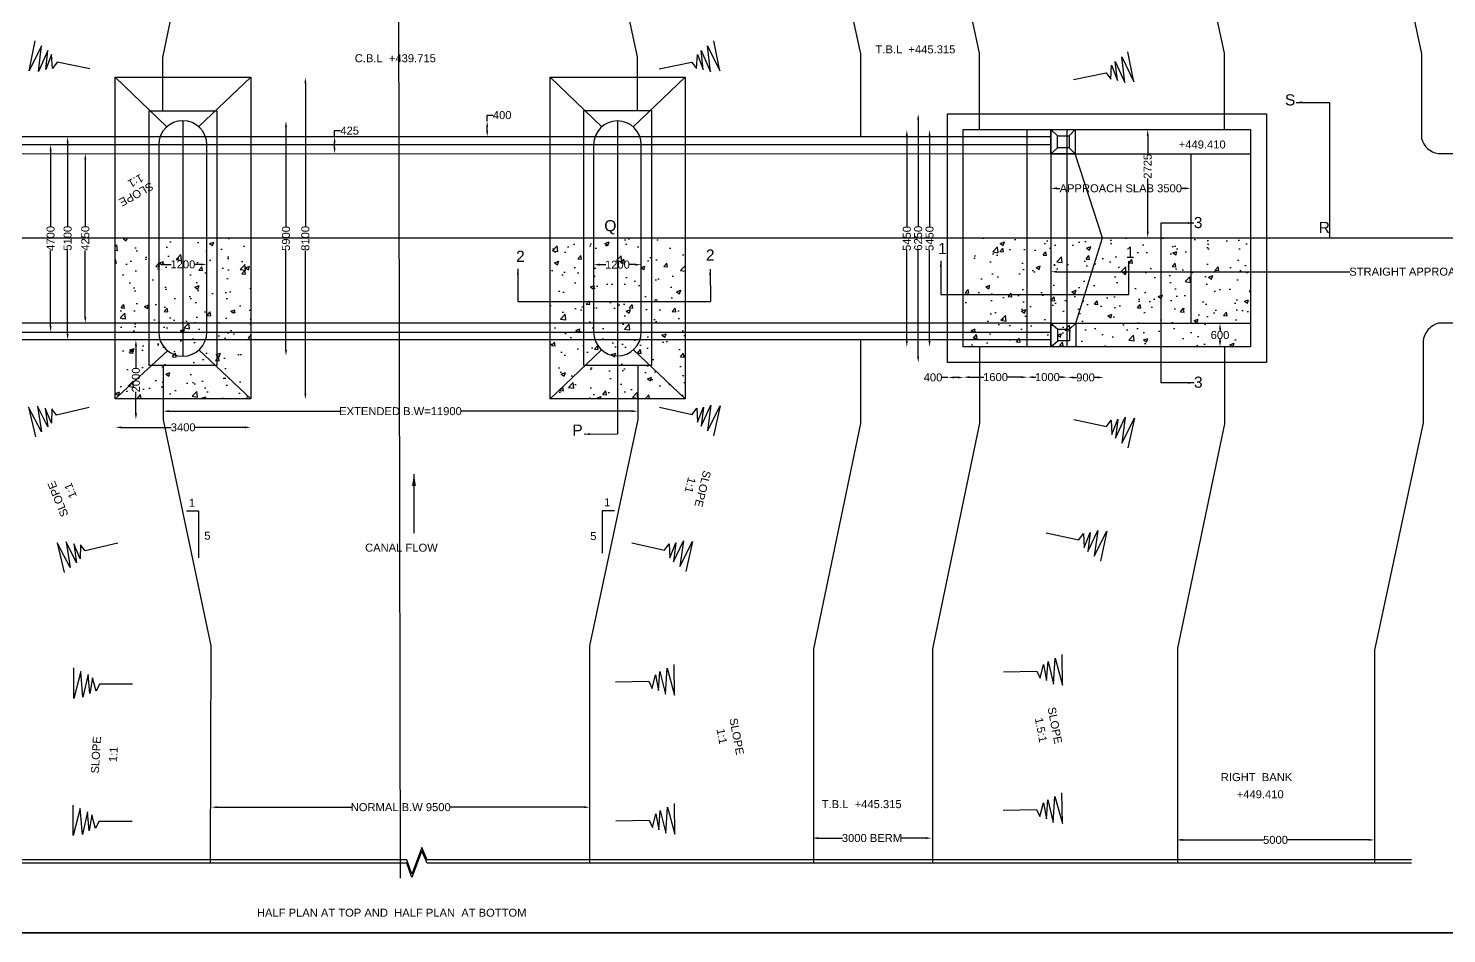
# Model space of a CAD drawing. Header units: inches. Extents: x 282006 to 329319, y -216205 to -186386.
# Drawn here: x 299795 to 317521, y -216205 to -204889 of the extents above; entities that cross this region are included whole.
import ezdxf

# ---------------------------------------------------------------- set-up
doc = ezdxf.new("R2010")
doc.units = ezdxf.units.IN
doc.header["$MEASUREMENT"] = 0
doc.styles.get("Standard").update_dxf_attribs({"font": 'arial.ttf'})
doc.dimstyles.new('ST100', dxfattribs={"dimtxt": 100, "dimasz": 75, "dimexe": 0, "dimexo": 300, "dimgap": 0.09, "dimtad": 0, "dimtih": 1, "dimtoh": 1, "dimdec": 0, "dimzin": 0, "dimdsep": 46, "dimtxsty": 'Standard', "dimcen": 0, "dimse1": 1, "dimse2": 1, "dimadec": 0, "dimazin": 0, "dimtfac": 1, "dimtdec": 0, "dimtofl": 0, "dimtmove": 0, "dimatfit": 3, "dimfxl": 2000, "dimtolj": 1, "dimtzin": 0, "dimarcsym": 0})
pattern_1 = [(50, (0, 0), (537.94514, -47.0641), [56.25, -618.75]), (355, (0, 0), (-104.0635, 564.1441), [45, -495]), (100.4514, (44.83, -3.9), (433.88204, 517.07966), [47.80514, -525.8566]), (46.1842, (0, 150), (800.4308, -124.1393), [84.375, -928.125]), (96.6356, (66.7, 139.66), (700.997, 730.5884), [71.7077, -788.7848]), (351.1842, (0, 150), (700.9965, 730.589), [67.5, -742.5]), (21, (75, 112.5), (447.6803, -301.96417), [56.25, -618.75]), (326, (75, 112.5), (182.4865, 543.8625), [45, -495]), (71.4514, (112.3, 87.34), (630.167, 241.8979), [47.80514, -525.8566]), (37.5, (0, 0), (9.11989, 249.67039), [0, -489, 0, -502.5, 0, -496.875]), (7.5, (0, 0), (197.30215, 295.80878), [0, -286.5, 0, -477.75, 0, -189.375]), (327.5, (-167.25, 0), (400.36683, -16.91615), [0, -187.5, 0, -585, 0, -776.25]), (317.5, (-242.25, 0), (437.38963, 75.07874), [0, -243.75, 0, -388.5, 0, -551.25])]

# ---------------------------------------------------------------- blocks, each defined once
blk = doc.blocks.new('*D86')
at = {"color": 0, "lineweight": -2, "transparency": 16777216}
for p, q in [((300073, -206419), (300073, -207364)), ((300073, -208612), (300073, -207666))]:
    blk.add_line(p, q, dxfattribs=at)
at = {"color": 0, "transparency": 16777216}
for points in [[(300061, -206419), (300086, -206419), (300073, -206344)], [(300061, -208612), (300086, -208612), (300073, -208687)]]:
    blk.add_solid(points, dxfattribs=at)
at = {"layer": 'Defpoints', "color": 0, "transparency": 16777216}
for p in [(300069, -206344), (300069, -208687), (300073, -208687)]:
    blk.add_point(p, dxfattribs=at)
at = {"color": 0, "transparency": 16777216, "insert": (300073, -207515), "char_height": 100, "attachment_point": 5, "rotation": 90}
blk.add_mtext('\\A1;4700', dxfattribs=at)
blk = doc.blocks.new('*D87')
at = {"color": 0, "lineweight": -2, "transparency": 16777216}
for p, q in [((300286, -206318), (300286, -207364)), ((300286, -208709), (300286, -207662))]:
    blk.add_line(p, q, dxfattribs=at)
at = {"color": 0, "transparency": 16777216}
for points in [[(300273, -206318), (300298, -206318), (300286, -206243)], [(300273, -208709), (300298, -208709), (300286, -208784)]]:
    blk.add_solid(points, dxfattribs=at)
at = {"layer": 'Defpoints', "color": 0, "transparency": 16777216}
for p in [(300286, -206243), (300286, -208784), (300286, -208784)]:
    blk.add_point(p, dxfattribs=at)
at = {"color": 0, "transparency": 16777216, "insert": (300286, -207513), "char_height": 100, "attachment_point": 5, "rotation": 90}
blk.add_mtext('\\A1;5100', dxfattribs=at)
blk = doc.blocks.new('*D88')
at = {"color": 0, "lineweight": -2, "transparency": 16777216}
for p, q in [((300507, -206528), (300507, -207362)), ((300507, -208498), (300507, -207664))]:
    blk.add_line(p, q, dxfattribs=at)
at = {"color": 0, "transparency": 16777216}
for points in [[(300494, -206528), (300519, -206528), (300507, -206453)], [(300494, -208498), (300519, -208498), (300507, -208573)]]:
    blk.add_solid(points, dxfattribs=at)
at = {"layer": 'Defpoints', "color": 0, "transparency": 16777216}
for p in [(300502, -206453), (300502, -208573), (300507, -208573)]:
    blk.add_point(p, dxfattribs=at)
at = {"color": 0, "transparency": 16777216, "insert": (300507, -207513), "char_height": 100, "attachment_point": 5, "rotation": 90}
blk.add_mtext('\\A1;4250', dxfattribs=at)
blk = doc.blocks.new('*D89')
at = {"color": 0, "lineweight": -2, "transparency": 16777216}
for p, q in [((303015, -206122), (303015, -207366)), ((303015, -208909), (303015, -207665))]:
    blk.add_line(p, q, dxfattribs=at)
at = {"color": 0, "transparency": 16777216}
for points in [[(303002, -206122), (303027, -206122), (303015, -206047)], [(303002, -208909), (303027, -208909), (303015, -208984)]]:
    blk.add_solid(points, dxfattribs=at)
at = {"layer": 'Defpoints', "color": 0, "transparency": 16777216}
for p in [(303015, -206047), (303015, -208984), (303015, -208984)]:
    blk.add_point(p, dxfattribs=at)
at = {"color": 0, "transparency": 16777216, "insert": (303015, -207516), "char_height": 100, "attachment_point": 5, "rotation": 90}
blk.add_mtext('\\A1;5900', dxfattribs=at)
blk = doc.blocks.new('*D90')
at = {"color": 0, "lineweight": -2, "transparency": 16777216}
for p, q in [((303257, -205576), (303257, -207365)), ((303257, -209453), (303257, -207664))]:
    blk.add_line(p, q, dxfattribs=at)
at = {"color": 0, "transparency": 16777216}
for points in [[(303245, -205576), (303270, -205576), (303257, -205501)], [(303245, -209453), (303270, -209453), (303257, -209528)]]:
    blk.add_solid(points, dxfattribs=at)
at = {"layer": 'Defpoints', "color": 0, "transparency": 16777216}
for p in [(303250, -205501), (303250, -209528), (303257, -209528)]:
    blk.add_point(p, dxfattribs=at)
at = {"color": 0, "transparency": 16777216, "insert": (303257, -207515), "char_height": 100, "attachment_point": 5, "rotation": 90}
blk.add_mtext('\\A1;8100', dxfattribs=at)
blk = doc.blocks.new('*D91')
at = {"color": 0, "lineweight": -2, "transparency": 16777216}
for p, q in [((301500, -207840), (301581, -207840)), ((301951, -207840), (301870, -207840))]:
    blk.add_line(p, q, dxfattribs=at)
at = {"color": 0, "transparency": 16777216}
for points in [[(301500, -207828), (301500, -207853), (301425, -207840)], [(301951, -207828), (301951, -207853), (302026, -207840)]]:
    blk.add_solid(points, dxfattribs=at)
at = {"layer": 'Defpoints', "color": 0, "transparency": 16777216}
for p in [(301425, -207840), (302026, -207840), (302026, -207840)]:
    blk.add_point(p, dxfattribs=at)
at = {"color": 0, "transparency": 16777216, "insert": (301726, -207840), "char_height": 100, "attachment_point": 5}
blk.add_mtext('\\A1;1200', dxfattribs=at)
blk = doc.blocks.new('*D92')
at = {"color": 0, "lineweight": -2, "transparency": 16777216}
for p, q in [((301139, -208859), (301139, -209134)), ((301139, -209703), (301139, -209434))]:
    blk.add_line(p, q, dxfattribs=at)
at = {"color": 0, "transparency": 16777216}
for points in [[(301127, -208859), (301152, -208859), (301139, -208784)], [(301127, -209703), (301152, -209703), (301139, -209778)]]:
    blk.add_solid(points, dxfattribs=at)
at = {"layer": 'Defpoints', "color": 0, "transparency": 16777216}
for p in [(301128, -208784), (301139, -208784), (301128, -209778)]:
    blk.add_point(p, dxfattribs=at)
at = {"color": 0, "transparency": 16777216, "insert": (301139, -209284), "char_height": 100, "attachment_point": 5, "rotation": 90}
blk.add_mtext('\\A1;2000', dxfattribs=at)
blk = doc.blocks.new('*D93')
at = {"color": 0, "lineweight": -2, "transparency": 16777216}
for p, q in [((300959, -209877), (301581, -209877)), ((302501, -209877), (301879, -209877))]:
    blk.add_line(p, q, dxfattribs=at)
at = {"color": 0, "transparency": 16777216}
for points in [[(300959, -209864), (300959, -209889), (300884, -209877)], [(302501, -209864), (302501, -209889), (302576, -209877)]]:
    blk.add_solid(points, dxfattribs=at)
at = {"layer": 'Defpoints', "color": 0, "transparency": 16777216}
for p in [(300884, -209880), (302576, -209877), (302576, -209880)]:
    blk.add_point(p, dxfattribs=at)
at = {"color": 0, "transparency": 16777216, "insert": (301730, -209877), "char_height": 100, "attachment_point": 5}
blk.add_mtext('\\A1;3400', dxfattribs=at)
blk = doc.blocks.new('*D94')
at = {"color": 0, "lineweight": -2, "transparency": 16777216}
for p, q in [((303623, -206243), (303623, -206168)), ((303623, -206168), (303698, -206168)), ((303623, -206379), (303623, -206318))]:
    blk.add_line(p, q, dxfattribs=at)
at = {"color": 0, "transparency": 16777216}
for points in [[(303610, -206318), (303635, -206318), (303623, -206243)], [(303610, -206379), (303635, -206379), (303623, -206454)]]:
    blk.add_solid(points, dxfattribs=at)
at = {"layer": 'Defpoints', "color": 0, "transparency": 16777216}
for p in [(303623, -206243), (303623, -206243), (303623, -206454)]:
    blk.add_point(p, dxfattribs=at)
at = {"color": 0, "transparency": 16777216, "insert": (303811, -206168), "char_height": 100, "attachment_point": 5}
blk.add_mtext('\\A1;425', dxfattribs=at)
blk = doc.blocks.new('*D95')
at = {"color": 0, "lineweight": -2, "transparency": 16777216}
for p, q in [((305530, -206049), (305530, -205974)), ((305530, -205974), (305605, -205974)), ((305530, -206168), (305530, -206124))]:
    blk.add_line(p, q, dxfattribs=at)
at = {"color": 0, "transparency": 16777216}
for points in [[(305517, -206124), (305542, -206124), (305530, -206049)], [(305517, -206168), (305542, -206168), (305530, -206243)]]:
    blk.add_solid(points, dxfattribs=at)
at = {"layer": 'Defpoints', "color": 0, "transparency": 16777216}
for p in [(305524, -206049), (305530, -206049), (305524, -206243)]:
    blk.add_point(p, dxfattribs=at)
at = {"color": 0, "transparency": 16777216, "insert": (305717, -205974), "char_height": 100, "attachment_point": 5}
blk.add_mtext('\\A1;400', dxfattribs=at)
blk = doc.blocks.new('*D96')
at = {"color": 0, "lineweight": -2, "transparency": 16777216}
for p, q in [((306935, -207843), (307013, -207843)), ((307380, -207843), (307302, -207843))]:
    blk.add_line(p, q, dxfattribs=at)
at = {"color": 0, "transparency": 16777216}
for points in [[(306935, -207831), (306935, -207856), (306860, -207843)], [(307380, -207831), (307380, -207856), (307455, -207843)]]:
    blk.add_solid(points, dxfattribs=at)
at = {"layer": 'Defpoints', "color": 0, "transparency": 16777216}
for p in [(306860, -207838), (307455, -207838), (307455, -207843)]:
    blk.add_point(p, dxfattribs=at)
at = {"color": 0, "transparency": 16777216, "insert": (307158, -207843), "char_height": 100, "attachment_point": 5}
blk.add_mtext('\\A1;1200', dxfattribs=at)
blk = doc.blocks.new('*D97')
at = {"color": 0, "lineweight": -2, "transparency": 16777216}
for p, q in [((310775, -206233), (310775, -207366)), ((310775, -208798), (310775, -207665))]:
    blk.add_line(p, q, dxfattribs=at)
at = {"color": 0, "transparency": 16777216}
for points in [[(310762, -206233), (310787, -206233), (310775, -206158)], [(310762, -208798), (310787, -208798), (310775, -208873)]]:
    blk.add_solid(points, dxfattribs=at)
at = {"layer": 'Defpoints', "color": 0, "transparency": 16777216}
for p in [(310771, -206158), (310775, -206158), (310771, -208873)]:
    blk.add_point(p, dxfattribs=at)
at = {"color": 0, "transparency": 16777216, "insert": (310775, -207516), "char_height": 100, "attachment_point": 5, "rotation": 90}
blk.add_mtext('\\A1;5450', dxfattribs=at)
blk = doc.blocks.new('*D98')
at = {"color": 0, "lineweight": -2, "transparency": 16777216}
for p, q in [((310917, -206034), (310917, -207364)), ((310917, -208993), (310917, -207663))]:
    blk.add_line(p, q, dxfattribs=at)
at = {"color": 0, "transparency": 16777216}
for points in [[(310904, -206034), (310929, -206034), (310917, -205959)], [(310904, -208993), (310929, -208993), (310917, -209068)]]:
    blk.add_solid(points, dxfattribs=at)
at = {"layer": 'Defpoints', "color": 0, "transparency": 16777216}
for p in [(310917, -205959), (310917, -209068), (310917, -209068)]:
    blk.add_point(p, dxfattribs=at)
at = {"color": 0, "transparency": 16777216, "insert": (310917, -207513), "char_height": 100, "attachment_point": 5, "rotation": 90}
blk.add_mtext('\\A1;6250', dxfattribs=at)
blk = doc.blocks.new('*D99')
at = {"color": 0, "lineweight": -2, "transparency": 16777216}
for p, q in [((311059, -206233), (311059, -207366)), ((311059, -208798), (311059, -207665))]:
    blk.add_line(p, q, dxfattribs=at)
at = {"color": 0, "transparency": 16777216}
for points in [[(311046, -206233), (311071, -206233), (311059, -206158)], [(311046, -208798), (311071, -208798), (311059, -208873)]]:
    blk.add_solid(points, dxfattribs=at)
at = {"layer": 'Defpoints', "color": 0, "transparency": 16777216}
for p in [(311055, -206158), (311059, -206158), (311055, -208873)]:
    blk.add_point(p, dxfattribs=at)
at = {"color": 0, "transparency": 16777216, "insert": (311059, -207516), "char_height": 100, "attachment_point": 5, "rotation": 90}
blk.add_mtext('\\A1;5450', dxfattribs=at)
blk = doc.blocks.new('*D100')
at = {"color": 0, "lineweight": -2, "transparency": 16777216}
for p, q in [((311289, -209253), (311214, -209253)), ((311410, -209253), (311364, -209253))]:
    blk.add_line(p, q, dxfattribs=at)
at = {"color": 0, "transparency": 16777216}
for points in [[(311364, -209240), (311364, -209265), (311289, -209253)], [(311410, -209240), (311410, -209265), (311485, -209253)]]:
    blk.add_solid(points, dxfattribs=at)
at = {"layer": 'Defpoints', "color": 0, "transparency": 16777216}
for p in [(311289, -209256), (311485, -209253), (311485, -209256)]:
    blk.add_point(p, dxfattribs=at)
at = {"color": 0, "transparency": 16777216, "insert": (311102, -209253), "char_height": 100, "attachment_point": 5}
blk.add_mtext('\\A1;400', dxfattribs=at)
blk = doc.blocks.new('*D101')
at = {"color": 0, "lineweight": -2, "transparency": 16777216}
for p, q in [((311560, -209249), (311739, -209249)), ((312207, -209249), (312028, -209249))]:
    blk.add_line(p, q, dxfattribs=at)
at = {"color": 0, "transparency": 16777216}
for points in [[(311560, -209237), (311560, -209262), (311485, -209249)], [(312207, -209237), (312207, -209262), (312282, -209249)]]:
    blk.add_solid(points, dxfattribs=at)
at = {"layer": 'Defpoints', "color": 0, "transparency": 16777216}
for p in [(311485, -209253), (312282, -209249), (312282, -209253)]:
    blk.add_point(p, dxfattribs=at)
at = {"color": 0, "transparency": 16777216, "insert": (311883, -209249), "char_height": 100, "attachment_point": 5}
blk.add_mtext('\\A1;1600', dxfattribs=at)
blk = doc.blocks.new('*D102')
at = {"color": 0, "lineweight": -2, "transparency": 16777216}
for p, q in [((312357, -209249), (312387, -209249)), ((312706, -209249), (312676, -209249))]:
    blk.add_line(p, q, dxfattribs=at)
at = {"color": 0, "transparency": 16777216}
for points in [[(312357, -209237), (312357, -209262), (312282, -209249)], [(312706, -209237), (312706, -209262), (312781, -209249)]]:
    blk.add_solid(points, dxfattribs=at)
at = {"layer": 'Defpoints', "color": 0, "transparency": 16777216}
for p in [(312282, -209253), (312781, -209249), (312781, -209253)]:
    blk.add_point(p, dxfattribs=at)
at = {"color": 0, "transparency": 16777216, "insert": (312532, -209249), "char_height": 100, "attachment_point": 5}
blk.add_mtext('\\A1;1000', dxfattribs=at)
blk = doc.blocks.new('*D103')
at = {"color": 0, "lineweight": -2, "transparency": 16777216}
for p, q in [((312856, -209253), (312897, -209253)), ((313160, -209253), (313118, -209253))]:
    blk.add_line(p, q, dxfattribs=at)
at = {"color": 0, "transparency": 16777216}
for points in [[(312856, -209240), (312856, -209265), (312781, -209253)], [(313160, -209240), (313160, -209265), (313235, -209253)]]:
    blk.add_solid(points, dxfattribs=at)
at = {"layer": 'Defpoints', "color": 0, "transparency": 16777216}
for p in [(312781, -209253), (313235, -209253), (313235, -209253)]:
    blk.add_point(p, dxfattribs=at)
at = {"color": 0, "transparency": 16777216, "insert": (313008, -209253), "char_height": 100, "attachment_point": 5}
blk.add_mtext('\\A1;900', dxfattribs=at)
blk = doc.blocks.new('*D104')
at = {"color": 0, "lineweight": -2, "transparency": 16777216}
for p, q in [((314689, -208651), (314689, -208672)), ((314689, -208795), (314689, -208775))]:
    blk.add_line(p, q, dxfattribs=at)
at = {"color": 0, "transparency": 16777216}
for points in [[(314677, -208651), (314702, -208651), (314689, -208576)], [(314677, -208795), (314702, -208795), (314689, -208870)]]:
    blk.add_solid(points, dxfattribs=at)
at = {"layer": 'Defpoints', "color": 0, "transparency": 16777216}
for p in [(314692, -208576), (314689, -208870), (314692, -208870)]:
    blk.add_point(p, dxfattribs=at)
at = {"color": 0, "transparency": 16777216, "insert": (314689, -208723), "char_height": 100, "attachment_point": 5}
blk.add_mtext('\\A1;600', dxfattribs=at)
blk = doc.blocks.new('*D112')
at = {"color": 0, "lineweight": -2, "transparency": 16777216}
for p, q in [((302158, -214625), (303832, -214625)), ((306739, -214625), (305065, -214625))]:
    blk.add_line(p, q, dxfattribs=at)
at = {"color": 0, "transparency": 16777216}
for points in [[(302158, -214612), (302158, -214637), (302083, -214625)], [(306739, -214612), (306739, -214637), (306814, -214625)]]:
    blk.add_solid(points, dxfattribs=at)
at = {"layer": 'Defpoints', "color": 0, "transparency": 16777216}
for p in [(302083, -214650), (306814, -214625), (306814, -214658)]:
    blk.add_point(p, dxfattribs=at)
at = {"color": 0, "transparency": 16777216, "insert": (304449, -214625), "char_height": 100, "attachment_point": 5}
blk.add_mtext('\\A1;NORMAL B.W 9500', dxfattribs=at)
blk = doc.blocks.new('*D113')
at = {"color": 0, "lineweight": -2, "transparency": 16777216}
for p, q in [((309667, -215011), (309970, -215011)), ((311011, -215011), (310707, -215011))]:
    blk.add_line(p, q, dxfattribs=at)
at = {"color": 0, "transparency": 16777216}
for points in [[(309667, -214999), (309667, -215024), (309592, -215011)], [(311011, -214999), (311011, -215024), (311086, -215011)]]:
    blk.add_solid(points, dxfattribs=at)
at = {"layer": 'Defpoints', "color": 0, "transparency": 16777216}
for p in [(309592, -215016), (311086, -215009), (311086, -215011)]:
    blk.add_point(p, dxfattribs=at)
at = {"color": 0, "transparency": 16777216, "insert": (310339, -215011), "char_height": 100, "attachment_point": 5}
blk.add_mtext('\\A1;3000 BERM ', dxfattribs=at)
blk = doc.blocks.new('*D114')
at = {"color": 0, "lineweight": -2, "transparency": 16777216}
for p, q in [((314221, -215034), (315234, -215034)), ((316545, -215034), (315532, -215034))]:
    blk.add_line(p, q, dxfattribs=at)
at = {"color": 0, "transparency": 16777216}
for points in [[(314221, -215021), (314221, -215046), (314146, -215034)], [(316545, -215021), (316545, -215046), (316620, -215034)]]:
    blk.add_solid(points, dxfattribs=at)
at = {"layer": 'Defpoints', "color": 0, "transparency": 16777216}
for p in [(314146, -215050), (316620, -215034), (316620, -215039)]:
    blk.add_point(p, dxfattribs=at)
at = {"color": 0, "transparency": 16777216, "insert": (315383, -215034), "char_height": 100, "attachment_point": 5}
blk.add_mtext('\\A1;5000', dxfattribs=at)
blk = doc.blocks.new('*D115')
at = {"color": 0, "lineweight": -2, "transparency": 16777216}
for p, q in [((301555, -209675), (303688, -209675)), ((307337, -209675), (305204, -209675))]:
    blk.add_line(p, q, dxfattribs=at)
at = {"color": 0, "transparency": 16777216}
for points in [[(301555, -209662), (301555, -209687), (301480, -209675)], [(307337, -209662), (307337, -209687), (307412, -209675)]]:
    blk.add_solid(points, dxfattribs=at)
at = {"layer": 'Defpoints', "color": 0, "transparency": 16777216}
for p in [(301480, -209671), (307412, -209671), (307412, -209675)]:
    blk.add_point(p, dxfattribs=at)
at = {"color": 0, "transparency": 16777216, "insert": (304446, -209675), "char_height": 100, "attachment_point": 5}
blk.add_mtext('\\A1;EXTENDED B.W=11900', dxfattribs=at)
blk = doc.blocks.new('*D116')
at = {"color": 0, "lineweight": -2, "transparency": 16777216}
for p, q in [((312650, -207931), (316312, -207931)), ((319973, -207931), (318255, -207931))]:
    blk.add_line(p, q, dxfattribs=at)
at = {"color": 0, "transparency": 16777216}
for points in [[(312650, -207919), (312650, -207944), (312575, -207931)], [(319973, -207919), (319973, -207944), (320048, -207931)]]:
    blk.add_solid(points, dxfattribs=at)
at = {"layer": 'Defpoints', "color": 0, "transparency": 16777216}
for p in [(320048, -207931), (312575, -207934), (320048, -207934)]:
    blk.add_point(p, dxfattribs=at)
at = {"color": 0, "transparency": 16777216, "insert": (317283, -207931), "char_height": 100, "attachment_point": 5}
blk.add_mtext('\\A1;STRAIGHT APPROACH 15000', dxfattribs=at)
blk = doc.blocks.new('*D117')
at = {"color": 0, "lineweight": -2, "transparency": 16777216}
for p, q in [((312650, -206889), (312688, -206889)), ((314248, -206889), (314211, -206889))]:
    blk.add_line(p, q, dxfattribs=at)
at = {"color": 0, "transparency": 16777216}
for points in [[(312650, -206877), (312650, -206902), (312575, -206889)], [(314248, -206877), (314248, -206902), (314323, -206889)]]:
    blk.add_solid(points, dxfattribs=at)
at = {"layer": 'Defpoints', "color": 0, "transparency": 16777216}
for p in [(312575, -206886), (314323, -206886), (314323, -206889)]:
    blk.add_point(p, dxfattribs=at)
at = {"color": 0, "transparency": 16777216, "insert": (313449, -206889), "char_height": 100, "attachment_point": 5}
blk.add_mtext('\\A1;APPROACH SLAB 3500', dxfattribs=at)
blk = doc.blocks.new('*D118')
at = {"color": 0, "lineweight": -2, "transparency": 16777216}
for p, q in [((313785, -206230), (313785, -206463)), ((313785, -207431), (313785, -206764))]:
    blk.add_line(p, q, dxfattribs=at)
at = {"color": 0, "transparency": 16777216}
for points in [[(313773, -206230), (313798, -206230), (313785, -206155)], [(313773, -207431), (313798, -207431), (313785, -207506)]]:
    blk.add_solid(points, dxfattribs=at)
at = {"layer": 'Defpoints', "color": 0, "transparency": 16777216}
for p in [(313785, -206155), (313785, -206155), (313785, -207506)]:
    blk.add_point(p, dxfattribs=at)
at = {"color": 0, "transparency": 16777216, "insert": (313785, -206613), "char_height": 100, "attachment_point": 5, "rotation": 90}
blk.add_mtext('\\A1;2725', dxfattribs=at)

msp = doc.modelspace()

# ---------------------------------------------------------------- hatches: boundary and pattern name
h = msp.add_hatch()
h.set_pattern_fill('AR-CONC', color=256, scale=75, style=0)
h.set_pattern_definition(pattern_1)
h.paths.add_polyline_path([(301305.4, -207505.8), (300882, -207505.8), (300882, -208573.4), (301305.4, -208573.5)])
h.paths.add_polyline_path([(301425, -207505.8), (301305.4, -207505.8), (301305.4, -208573.5), (301425, -208573.6)])
h.paths.add_polyline_path([(301725.6, -207505.8), (301425, -207505.8), (301425, -208573.6), (301725.6, -208573.7)])
h.paths.add_polyline_path([(302026.2, -207505.8), (301725.6, -207505.8), (301725.6, -208573.7), (302026.2, -208573.7)])
h.paths.add_polyline_path([(302149.2, -207505.8), (302026.2, -207505.8), (302026.2, -208573.7), (302149.2, -208573.8)])
h.paths.add_polyline_path([(302574.3, -207505.8), (302149.2, -207505.8), (302149.2, -208573.8), (302574.3, -208573.9)])
h.paths.add_polyline_path([(301305.4, -208573.5), (300882, -208573.4), (300882, -208686.5), (301305.4, -208686.5)])
h.paths.add_polyline_path([(301305.4, -208686.5), (300882, -208686.5), (300882, -208783.7), (301305.4, -208783.7)])
h.paths.add_polyline_path([(301425, -208686.5), (301305.4, -208686.5), (301305.4, -208783.7), (301441.1, -208783.7, -0.0825376)])
h.paths.add_polyline_path([(301425, -208573.6), (301305.4, -208573.5), (301305.4, -208686.5), (301425, -208686.5)])
h.paths.add_polyline_path([(301725.6, -208573.7), (301425, -208573.6), (301425, -208686.5), (301725.6, -208686.5)])
h.paths.add_polyline_path([(301725.6, -208686.5), (301425, -208686.5, 0.0825376), (301441.1, -208783.7), (301725.6, -208783.7)])
h.paths.add_polyline_path([(302026.2, -208686.5), (301725.6, -208686.5), (301725.6, -208783.7), (302010, -208783.7, 0.0825376)])
h.paths.add_polyline_path([(302026.2, -208573.7), (301725.6, -208573.7), (301725.6, -208686.5), (302026.2, -208686.5)])
h.paths.add_polyline_path([(302149.2, -208573.8), (302026.2, -208573.7), (302026.2, -208686.5), (302149.2, -208686.5)])
h.paths.add_polyline_path([(302149.2, -208686.5), (302026.2, -208686.5, -0.0825376), (302010, -208783.7), (302149.2, -208783.7)])
h.paths.add_polyline_path([(302574.3, -208573.9), (302149.2, -208573.8), (302149.2, -208686.5), (302574.3, -208686.5)])
h.paths.add_polyline_path([(302574.3, -208686.5), (302149.2, -208686.5), (302149.2, -208783.7), (302574.3, -208783.7)])
h.paths.add_polyline_path([(302574.3, -208783.7), (302149.2, -208783.7), (302149.2, -209103.8), (302132.5, -209103.8), (302574.3, -209521.8)])
h.paths.add_polyline_path([(302149.2, -208783.7), (302010, -208783.7, -0.1273057), (301927.1, -208909.5), (302132.5, -209103.8), (302149.2, -209103.8)])
h.paths.add_polyline_path([(302010, -208783.7), (301725.6, -208783.7), (301725.6, -208987.1, 0.3207115)])
h.paths.add_polyline_path([(301725.6, -208783.7), (301441.1, -208783.7, 0.3207115), (301725.6, -208987.1)])
h.paths.add_polyline_path([(301441.1, -208783.7), (301305.4, -208783.7), (301305.4, -209103.8), (301334.6, -209103.8), (301534.8, -208918.8, -0.1393867)])
h.paths.add_polyline_path([(301305.4, -208783.7), (300882, -208783.7), (300882, -209521.8), (301334.6, -209103.8), (301305.4, -209103.8)])
h.paths.add_polyline_path([(301927.1, -208909.5, -0.3713621), (301534.8, -208918.8), (301334.6, -209103.8), (302132.5, -209103.8)])
h.paths.add_polyline_path([(301480, -209103.8), (301334.6, -209103.8), (300882, -209521.8), (301480, -209521.8)])
h.paths.add_polyline_path([(302132.5, -209103.8), (301480, -209103.8), (301480, -209521.8), (302574.3, -209521.8)])
h.paths.add_polyline_path([(301556.1, -207764.4), (301895, -207764.4), (301895, -207916.5), (301556.1, -207916.5)], flags=9)
h.paths.add_polyline_path([(301063.3, -209459.1), (301063.3, -209109.1), (301215.4, -209109.1), (301215.4, -209459.1)], flags=24)
h = msp.add_hatch()
h.set_pattern_fill('AR-CONC', color=256, scale=75, style=0)
h.set_pattern_definition(pattern_1)
h.paths.add_polyline_path([(306737.8, -207505.8), (306315.9, -207505.8), (306315.9, -208574.8), (306737.8, -208574.9)])
h.paths.add_polyline_path([(307157.6, -207505.8), (306859.7, -207505.8), (306859.7, -208575), (307157.6, -208575)])
h.paths.add_polyline_path([(306859.7, -207505.8), (306737.8, -207505.8), (306737.8, -208574.9), (306859.7, -208575)])
h.paths.add_polyline_path([(307455.4, -207505.8), (307157.6, -207505.8), (307157.6, -208575), (307455.4, -208575.1)])
h.paths.add_polyline_path([(307583.5, -207505.8), (307455.4, -207505.8), (307455.4, -208575.1), (307583.5, -208575.1)])
h.paths.add_polyline_path([(308003.2, -207505.8), (307583.5, -207505.8), (307583.5, -208575.1), (308003.2, -208575.3)])
h.paths.add_polyline_path([(308003.2, -208575.3), (307583.5, -208575.1), (307583.5, -208686.5), (308003.2, -208686.5)])
h.paths.add_polyline_path([(308003.2, -208686.5), (307583.5, -208686.5), (307583.5, -208783.7), (308003.2, -208783.7)])
h.paths.add_polyline_path([(307583.5, -208686.5), (307455.4, -208686.5, -0.0833267), (307439.1, -208783.7), (307583.5, -208783.7)])
h.paths.add_polyline_path([(307583.5, -208575.1), (307455.4, -208575.1), (307455.4, -208686.5), (307583.5, -208686.5)])
h.paths.add_polyline_path([(307455.4, -208575.1), (307157.6, -208575), (307157.6, -208686.5), (307455.4, -208686.5)])
h.paths.add_polyline_path([(307455.4, -208686.5), (307157.6, -208686.5), (307157.6, -208783.7), (307439.1, -208783.7, 0.0833267)])
h.paths.add_polyline_path([(307157.6, -208686.5), (306859.7, -208686.5, 0.0833267), (306876.1, -208783.7), (307157.6, -208783.7)])
h.paths.add_polyline_path([(307157.6, -208575), (306859.7, -208575), (306859.7, -208686.5), (307157.6, -208686.5)])
h.paths.add_polyline_path([(306859.7, -208575), (306737.8, -208574.9), (306737.8, -208686.5), (306859.7, -208686.5)])
h.paths.add_polyline_path([(306859.7, -208686.5), (306737.8, -208686.5), (306737.8, -208783.7), (306876.1, -208783.7, -0.0833267)])
h.paths.add_polyline_path([(306737.8, -208686.5), (306315.9, -208686.5), (306315.9, -208783.7), (306737.8, -208783.7)])
h.paths.add_polyline_path([(306737.8, -208574.9), (306315.9, -208574.8), (306315.9, -208686.5), (306737.8, -208686.5)])
h.paths.add_polyline_path([(306737.8, -208783.7), (306315.9, -208783.7), (306315.9, -209521.3), (306755.6, -209103.7), (306737.8, -209103.7)])
h.paths.add_polyline_path([(306960.1, -208909.5, -0.1290541), (306876.1, -208783.7), (306737.8, -208783.7), (306737.8, -209103.7), (306755.6, -209103.7)])
h.paths.add_polyline_path([(307157.6, -208783.7), (306876.1, -208783.7, 0.3198473), (307157.6, -208984.4)])
h.paths.add_polyline_path([(307439.1, -208783.7), (307157.6, -208783.7), (307157.6, -208984.4, 0.3198473)])
h.paths.add_polyline_path([(307583.5, -208783.7), (307439.1, -208783.7, -0.1250483), (307358.6, -208906.3), (307565.5, -209103.7), (307583.5, -209103.7)])
h.paths.add_polyline_path([(308003.2, -208783.7), (307583.5, -208783.7), (307583.5, -209103.7), (307565.5, -209103.7), (308003.2, -209521.3)])
h.paths.add_polyline_path([(307565.5, -209103.7), (307412.3, -209103.7), (307412.3, -209521.3), (308003.2, -209521.3)])
h.paths.add_polyline_path([(307412.3, -209103.7), (307157.6, -209103.7), (307157.6, -209521.3), (307412.3, -209521.3)])
h.paths.add_polyline_path([(307157.6, -209103.7), (306755.6, -209103.7), (306315.9, -209521.3), (307157.6, -209521.3)])
h.paths.add_polyline_path([(307157.6, -208984.4, -0.1832299), (306960.1, -208909.5), (306755.6, -209103.7), (307157.6, -209103.7)])
h.paths.add_polyline_path([(307358.6, -208906.3, -0.1873074), (307157.6, -208984.4), (307157.6, -209103.7), (307565.5, -209103.7)])
h.paths.add_polyline_path([(306988.2, -207767), (307327, -207767), (307327, -207919.1), (306988.2, -207919.1)], flags=9)
h = msp.add_hatch()
h.set_pattern_fill('AR-CONC', color=256, scale=75, style=0)
h.set_pattern_definition(pattern_1)
h.paths.add_polyline_path([(312276.6, -207505.8), (311480, -207505.8), (311480, -208576.1), (312276.6, -208576.3)])
h.paths.add_polyline_path([(312276.6, -208576.3), (311480, -208576.1), (311480, -208686.5), (312276.6, -208686.5)])
h.paths.add_polyline_path([(312276.6, -208686.5), (311480, -208686.5), (311480, -208783.7), (312276.6, -208783.7)])
h.paths.add_polyline_path([(312276.6, -208783.7), (311480, -208783.7), (311480, -208870.5), (312276.6, -208870.5)])
h.paths.add_polyline_path([(312575.4, -207505.8), (312276.6, -207505.8), (312276.6, -208576.3), (312575.4, -208576.4)])
h.paths.add_polyline_path([(312575.4, -208576.4), (312276.6, -208576.3), (312276.6, -208686.5), (312575.4, -208686.5)])
h.paths.add_polyline_path([(312575.4, -208686.5), (312276.6, -208686.5), (312276.6, -208783.7), (312575.4, -208783.7)])
h.paths.add_polyline_path([(312575.4, -208783.7), (312276.6, -208783.7), (312276.6, -208870.5), (312575.4, -208870.5)])
h.paths.add_polyline_path([(312773.4, -208795.4), (312661.8, -208795.4), (312575.4, -208870.5), (312773.4, -208870.5)])
h.paths.add_polyline_path([(312661.8, -208648.8), (312575.4, -208576.4), (312575.4, -208870.5), (312661.8, -208795.4)])
h.paths.add_polyline_path([(312773.4, -208576.4), (312575.4, -208576.4), (312661.8, -208648.8), (312773.4, -208648.8)])
h.paths.add_polyline_path([(312773.4, -208648.8), (312661.8, -208648.8), (312661.8, -208795.4), (312773.4, -208795.4)])
h.paths.add_polyline_path([(312808.5, -208648.8), (312773.4, -208648.8), (312773.4, -208795.4), (312808.5, -208795.4)], flags=16)
h.paths.add_polyline_path([(312885.3, -208576.4), (312773.4, -208576.4), (312773.4, -208648.8), (312808.5, -208648.8)])
h.paths.add_polyline_path([(312885.3, -208576.4), (312808.5, -208648.8), (312808.5, -208795.4), (312773.4, -208795.4), (312773.4, -208870.5), (312885.3, -208870.5)])
h.paths.add_polyline_path([(312773.4, -207505.8), (312575.4, -207505.8), (312575.4, -208576.4), (312773.4, -208576.4)])
h.paths.add_polyline_path([(313218.7, -207505.8), (312773.4, -207505.8), (312773.4, -208576.4), (312885.3, -208576.4)])
h.paths.add_polyline_path([(313951.1, -207505.8), (313218.7, -207505.8), (312885.3, -208576.4), (313951.1, -208576.4)])
h.paths.add_polyline_path([(313951.1, -208576.4), (312885.3, -208576.4), (312885.3, -208870.5), (313951.1, -208870.5)])
h.paths.add_polyline_path([(315068.9, -208576.4), (313951.1, -208576.4), (313951.1, -208870.5), (315068.9, -208870.5)])
h.paths.add_polyline_path([(314323, -207505.8), (313951.1, -207505.8), (313951.1, -208576.4), (314323, -208576.4)])
h.paths.add_polyline_path([(315068.9, -207505.8), (314323, -207505.8), (314323, -208576.4), (315068.9, -208576.4)])
h.paths.add_polyline_path([(313476.8, -207793.1), (313655, -207793.1), (313655, -207583.3), (313476.8, -207583.3)], flags=24)
h.paths.add_polyline_path([(314553.9, -208647.4), (314825.1, -208647.4), (314825.1, -208799.5), (314553.9, -208799.5)], flags=24)

# ---------------------------------------------------------------- linework, layer by layer
at = {"const_width": 20}
msp.add_lwpolyline([(282015.9, -186395.9), (329308.9, -186395.9), (329308.9, -216195.5), (282015.9, -216195.5)], close=True, dxfattribs=at)
for points in [[(304387.7, -186756), (304442.8, -215512.8)], [(301476.5, -205918.5), (301476.5, -205254), (302061.4, -202424.1), (302061.4, -198415.6)], [(306786.4, -198415.6), (306798.7, -202439.6), (307405.2, -205246), (307405.2, -205922.8)], [(310197.9, -206245.9), (310197.9, -205205.9), (309581.7, -202392.2), (309561.6, -198373.9)], [(311057.4, -198373.9), (311074.7, -202392.2), (311677.4, -205198.4), (311677.4, -206157.5)], [(314744.8, -206156.1), (314744.8, -205199.5), (314137.9, -202387), (314115.2, -198373.9)], [(300561.6, -205394.1), (300154.1, -205310.8), (300095.6, -205390.2), (300085.7, -205214.8), (300011.9, -205403.6), (300039.3, -205166.6), (299919.7, -205430.4), (299958.7, -205108), (299805.2, -205421.2), (299881.8, -205046.7)], [(307680.8, -205394.5), (308088.3, -205311.2), (308146.7, -205390.6), (308156.6, -205215.2), (308230.4, -205404), (308203, -205167), (308322.6, -205430.8), (308283.7, -205108.3), (308437.1, -205421.6), (308360.5, -205047.1)], [(312857.3, -205529.8), (313264.8, -205446.5), (313323.3, -205525.9), (313333.1, -205350.5), (313406.9, -205539.3), (313379.6, -205302.3), (313499.2, -205566.1), (313460.2, -205243.7), (313613.7, -205556.9), (313537.1, -205182.4)], [(301525.7, -206119.4), (300882, -205499.3)], [(301923.8, -206118), (302574.3, -205499.3)], [(306963.3, -206118.2), (306315.9, -205499.9)], [(307353.5, -206119.5), (308003.2, -205499.9)], [(301725.6, -206043.3), (301725.6, -208987.1)], [(307157.6, -206046.1), (307157.6, -209959.4)], [(312276.6, -206154.6), (312276.6, -208870.5)], [(312575.4, -206154.6), (312575.4, -208870.5)], [(312575.4, -206154.6), (312656.8, -206230.6)], [(312773.4, -206154.6), (312773.4, -208870.5)], [(312805, -206230.6), (312879.7, -206154.6)], [(296310.2, -206242.8), (312575.4, -206242.8)], [(312575.4, -206343.9), (296310.2, -206343.9)], [(296310.2, -206452), (312575.4, -206455.6)], [(312656.8, -206383.9), (312575.4, -206455.6)], [(312575.4, -206455.6), (315068.9, -206455.6)], [(312808.5, -208648.8), (312885.3, -208576.4), (313218.7, -207505.8), (312879.7, -206455.6), (312805, -206383.9)], [(314323, -206455.6), (314323, -208576.4)], [(313951.1, -207322.8), (313951.1, -209321.5)], [(287709.5, -207505.8), (321008.2, -207505.8)], [(312575.4, -208576.4), (296310.2, -208572.3)], [(312575.4, -208576.4), (315068.9, -208576.4)], [(312575.4, -208576.4), (312661.8, -208648.8)], [(296310.2, -208686.5), (312575.4, -208686.5)], [(312575.4, -208783.7), (296310.2, -208783.7)], [(310197, -208781.7), (310197, -209826.6), (309607.4, -212643.5), (309607.4, -215324)], [(312575.4, -208870.5), (312661.8, -208795.4)], [(301534.8, -208918.8), (300882, -209521.8)], [(301927.1, -208909.5), (302574.3, -209521.8)], [(306960.1, -208909.5), (306315.9, -209521.3)], [(307358.6, -208906.3), (308003.2, -209521.3)], [(311681.6, -208866.1), (311681.6, -209822.7), (311097.1, -212646.6), (311097.1, -215324)], [(314746.7, -208872.6), (314746.7, -209830.8), (314155.7, -212638.6), (314155.7, -215324)], [(301480, -209103.1), (301480, -209782.6), (302074.1, -212606.5), (302066.1, -215324.1)], [(307412.3, -209099.8), (307412.3, -209778.7), (306806.6, -212607.9), (306806.6, -215324)], [(300553.1, -209629.6), (300148.1, -209724.6), (300087.4, -209646.8), (300082.6, -209822.5), (300003.4, -209635.9), (300037.6, -209872), (299910.4, -209611.7), (299958.6, -209932.9), (299796.3, -209624.2), (299883.6, -209996.4)], [(307684.5, -209625.8), (308090.9, -209714.4), (308150.3, -209635.7), (308157.9, -209811.2), (308234.2, -209623.4), (308203.7, -209860), (308326.8, -209597.8), (308283.6, -209919.7), (308441.1, -209608.5), (308359.7, -209982)], [(312862.5, -209778.5), (313268.9, -209867.2), (313328.4, -209788.5), (313336, -209964), (313412.2, -209776.2), (313381.8, -210012.8), (313504.8, -209750.6), (313461.7, -210072.5), (313619.2, -209761.3), (313537.7, -210134.8)], [(301772.9, -210919.4), (301920.6, -210919.4), (301920.6, -211508.7)], [(307122.7, -210919.3), (306965.7, -210919.3), (306965.7, -211447.9)], [(307339.3, -211322), (307745.7, -211410.6), (307805.2, -211331.9), (307812.8, -211507.5), (307889, -211319.6), (307858.6, -211556.2), (307981.6, -211294), (307938.4, -211615.9), (308095.9, -211304.7), (308014.5, -211678.2)], [(312518.1, -211193.5), (312924.5, -211282.1), (312984, -211203.4), (312991.5, -211379), (313067.8, -211191.1), (313037.4, -211427.7), (313160.4, -211165.5), (313117.2, -211487.4), (313274.7, -211176.2), (313193.3, -211549.7)], [(300911.3, -211326), (300506.4, -211421), (300445.6, -211343.2), (300440.8, -211518.9), (300361.6, -211332.3), (300395.8, -211568.3), (300268.6, -211308.1), (300316.8, -211629.3), (300154.5, -211320.6), (300241.8, -211692.8)], [(311984, -212931.2), (312399.9, -212924.7), (312442.7, -213013.6), (312484.8, -212843), (312522.4, -213042.2), (312539.4, -212804.3), (312608.1, -213085.6), (312629.5, -212761.5), (312722.3, -213097.7), (312716.3, -212715.5)], [(301098.6, -213086.2), (300682.6, -213086.2), (300641.3, -213175.7), (300596.5, -213005.8), (300562, -213205.6), (300541.3, -212968), (300477, -213250.4), (300450.6, -212926.6), (300363, -213264.3), (300363, -212882)], [(307133.3, -213057.2), (307549.1, -213050.7), (307591.9, -213139.6), (307634, -212969), (307671.6, -213168.2), (307688.6, -212930.3), (307757.3, -213211.6), (307778.7, -212887.5), (307871.6, -213223.7), (307865.6, -212841.5)], [(311980.2, -214660.5), (312396, -214654), (312438.8, -214742.9), (312481, -214572.3), (312518.5, -214771.5), (312535.5, -214533.6), (312604.3, -214814.9), (312625.6, -214490.8), (312718.5, -214827), (312712.5, -214444.8)], [(301091.7, -214802.5), (300675.8, -214802.5), (300634.4, -214892.1), (300589.6, -214722.2), (300555.1, -214921.9), (300534.4, -214684.3), (300470.1, -214966.7), (300443.7, -214643), (300356.1, -214980.6), (300356.1, -214598.3)], [(307137.5, -214795), (307553.4, -214788.5), (307596.2, -214877.4), (307638.3, -214706.8), (307675.9, -214906), (307692.9, -214668), (307761.6, -214949.4), (307783, -214625.3), (307875.8, -214961.5), (307869.8, -214579.3)], [(317082.3, -215282.3), (304777.6, -215282.3), (304711.2, -215129), (304586.5, -215461.7), (304526.7, -215282.3), (290012.5, -215282.3)], [(317082.3, -215324), (304777.6, -215324), (304711.2, -215170.7), (304586.5, -215503.4), (304526.7, -215324.1), (290012.5, -215324.1)]]:
    msp.add_lwpolyline(points)
for points in [[(316590.4, -198373.9), (316609.4, -202397.7), (317205.8, -205209.5), (317205.8, -206264.1, 0.3034636), (317417.3, -206453.1), (320546, -206453.1)], [(301425, -206343.9), (301425, -208686.5, 1), (302026.2, -208686.5), (302026.2, -206343.9, 1), (301425, -206343.9, 1)], [(306859.7, -206343.9), (306859.7, -208686.5, 1), (307455.4, -208686.5), (307455.4, -206343.9, 1), (306859.7, -206343.9, 1)], [(320543.3, -208573), (317418.9, -208573, 0.3077718), (317226.3, -208805.2), (317226.3, -209821.8), (316619.8, -212663.4), (316619.8, -215324)]]:
    msp.add_lwpolyline(points, format="xyb")
for points in [[(300882, -205499.3), (302574.3, -205499.3), (302574.3, -209521.8), (300882, -209521.8)], [(306315.9, -205499.9), (308003.2, -205499.9), (308003.2, -209521.3), (306315.9, -209521.3)], [(301305.4, -205919.9), (302149.2, -205919.9), (302149.2, -209103.8), (301305.4, -209103.8)], [(306737.8, -205917.9), (307583.5, -205917.9), (307583.5, -209103.7), (306737.8, -209103.7)], [(311283.7, -205956.8), (315268, -205956.8), (315268, -209067.8), (311283.7, -209067.8)], [(315068.9, -208870.5), (311480, -208870.5), (311480, -206154.6), (315068.9, -206154.6)], [(312575.4, -206154.6), (312879.7, -206154.6), (312879.7, -206455.6), (312575.4, -206455.6)], [(312656.8, -206230.6), (312805, -206230.6), (312805, -206383.9), (312656.8, -206383.9)], [(312575.4, -208576.4), (312885.3, -208576.4), (312885.3, -208870.5), (312575.4, -208870.5)], [(312661.8, -208648.8), (312808.5, -208648.8), (312808.5, -208795.4), (312661.8, -208795.4)]]:
    msp.add_lwpolyline(points, close=True)

# ---------------------------------------------------------------- texts
for s, height, p in [(' C.B.L  +439.715', 100, (303835.5, -205312.4)), (' T.B.L  +445.315', 100, (310344.5, -205201.4)), ('S', 139.3, (315500.3, -205852.7)), (' +449.410', 100, (314134.3, -206390.6)), ('Q', 139.3, (306993.3, -207425.7)), ('3', 139.3, (314361.4, -207386.1)), ('R', 139.3, (315923.1, -207447.8)), ('1', 139.3, (311166.2, -207710.6)), ('2', 139.3, (305891.5, -207808.2)), ('2', 139.3, (308263.3, -207792.3)), ('1', 139.3, (313511.8, -207758.1)), ('3', 139.3, (314363.6, -209381.5)), ('P', 139.3, (306593.9, -209980.9)), ('1', 100, (306991.7, -210863.2)), ('1', 100, (301802.4, -210869.2)), ('5', 100, (301993.6, -211280.3)), ('5', 100, (306817.8, -211285.9)), ('CANAL FLOW', 100, (304003.8, -211430.7)), (' RIGHT  BANK', 100, (314660.4, -214298.7)), (' +449.410', 100, (314859.1, -214513)), (' T.B.L  +445.315', 100, (309672.6, -214636.5)), (' HALF PLAN AT TOP AND  HALF PLAN  AT BOTTOM', 100, (302613.2, -215993.9))]:
    msp.add_text(s, height=height).set_placement(p)
for s, rotation, p in [(' SLOPE', 208.86704, (301355.6, -206789.8)), (' 1:1', 208.86704, (301231.6, -206685.7)), (' SLOPE', 111.81141, (300312.2, -211006.9)), (' 1:1', 111.81141, (300417.7, -210774.9)), (' 1:1', 255.77478, (308052.6, -210455)), (' SLOPE', 255.77478, (308242.4, -210370)), (' SLOPE', 280.6943, (312526.9, -213345.2)), (' SLOPE', 280.6943, (308549.2, -213482)), (' 1.5:1', 280.6943, (312367, -213477.2)), (' SLOPE', 86.67307, (300673.2, -214245.3)), (' 1:1', 280.6943, (308389.3, -213614)), (' 1:1', 86.67307, (300899.5, -214103))]:
    msp.add_text(s, height=100, rotation=rotation).set_placement(p)

# ---------------------------------------------------------------- dimensions: what is measured, and where the dimension line sits
for base, p1, p2, text, picture, middle in [((303257.5, -209528.3), (303250, -205500.8), (303250, -209528.3), '8100', '*D90', (303257.5, -207514.5)), ((310916.8, -209067.5), (310917.3, -205959.3), (310917.3, -209067.5), '6250', '*D98', (310916.8, -207513.4)), ((303015, -208984.4), (303014.8, -206046.9), (303014.8, -208984.4), '5900', '*D89', (303015, -207515.7)), ((310774.9, -206158.3), (310771.3, -208873.1), (310771.3, -206158.3), '5450', '*D97', (310774.9, -207515.7)), ((311058.8, -206158.3), (311055.3, -208873.1), (311055.3, -206158.3), '5450', '*D99', (311058.8, -207515.7)), ((300285.8, -208783.7), (300285.7, -206242.8), (300285.7, -208783.7), '5100', '*D87', (300285.8, -207513.3)), ((300073.2, -208686.5), (300069, -206343.9), (300069, -208686.5), '4700', '*D86', (300073.2, -207515.2)), ((300506.7, -208573.3), (300502.5, -206452.9), (300502, -208573.3), '4250', '*D88', (300506.7, -207513.1))]:
    dim = msp.add_linear_dim(base=base, p1=p1, p2=p2, angle=90, text=text, dimstyle='ST100', override={"dimtih": 0})
    dim.commit()
    dim.dimension.update_dxf_attribs({"geometry": picture, "text_midpoint": middle})
for base, p1, p2, text, picture, middle in [((305529.7, -206049.4), (305524.3, -206242.8), (305524.3, -206049.4), '400', '*D95', (305717.1, -205974.4)), ((303622.6, -206242.8), (303622.6, -206453.6), (303622.6, -206242.8), '425', '*D94', (303810.5, -206167.8)), ((314689.5, -208870.5), (314692.4, -208576.4), (314692.4, -208870.5), '600', '*D104', (314689.5, -208723.5))]:
    dim = msp.add_linear_dim(base=base, p1=p1, p2=p2, angle=90, text=text, dimstyle='ST100')
    dim.commit()
    dim.dimension.update_dxf_attribs({"geometry": picture, "text_midpoint": middle})
for base, p1, p2, text, picture, middle in [((313785.3, -206154.6), (313785.2, -207505.8), (313785.2, -206154.6), '2725', '*D118', (313785.3, -206613.4)), ((301139.3, -208783.7), (301128.2, -209778.1), (301128.2, -208783.7), '2000', '*D92', (301139.3, -209284.1))]:
    dim = msp.add_linear_dim(base=base, p1=p1, p2=p2, angle=90, text=text, dimstyle='ST100', override={"dimtih": 0})
    dim.commit()
    dim.dimension.update_dxf_attribs({"geometry": picture, "text_midpoint": middle, "dimtype": 160})
for base, p1, p2, text, picture, middle in [((314323, -206889.4), (312575.4, -206886.1), (314323, -206886.1), 'APPROACH SLAB 3500', '*D117', (313449.2, -206889.4)), ((302026.2, -207840.5), (301425, -207840.5), (302026.2, -207840.5), '1200', '*D91', (301725.6, -207840.5)), ((307455.4, -207843), (306859.7, -207838.2), (307455.4, -207838.2), '1200', '*D96', (307157.6, -207843)), ((312282.2, -209249.2), (311484.7, -209252.9), (312282.2, -209252.9), '1600', '*D101', (311883.5, -209249.2)), ((312780.8, -209249.2), (312282.2, -209252.9), (312780.8, -209252.9), '1000', '*D102', (312531.5, -209249.2)), ((313234.9, -209252.9), (312780.8, -209252.9), (313234.9, -209252.9), '900', '*D103', (313007.9, -209252.9)), ((307412.3, -209674.7), (301480, -209671.5), (307412.3, -209671.5), 'EXTENDED B.W=11900', '*D115', (304446.1, -209674.7)), ((302576.4, -209876.8), (300884, -209879.6), (302576.4, -209879.6), '3400', '*D93', (301730.2, -209876.8)), ((306814.2, -214624.8), (302083.1, -214650.5), (306814.2, -214658.2), 'NORMAL B.W 9500', '*D112', (304448.7, -214624.8)), ((311086.2, -215011.1), (309591.6, -215015.6), (311086.2, -215009.1), '3000 BERM ', '*D113', (310338.9, -215011.1)), ((316619.8, -215033.7), (314146.2, -215050.3), (316619.8, -215038.7), '5000', '*D114', (315383, -215033.7))]:
    dim = msp.add_linear_dim(base=base, p1=p1, p2=p2, text=text, dimstyle='ST100')
    dim.commit()
    dim.dimension.update_dxf_attribs({"geometry": picture, "text_midpoint": middle})
for base, p1, p2, text, picture, middle in [((320047.7, -207931), (312575.4, -207933.8), (320047.7, -207933.8), 'STRAIGHT APPROACH 15000', '*D116', (317283.3, -207931)), ((311484.7, -209252.9), (311289.3, -209256.4), (311484.7, -209256.4), '400', '*D100', (311101.9, -209252.9))]:
    dim = msp.add_linear_dim(base=base, p1=p1, p2=p2, text=text, dimstyle='ST100')
    dim.commit()
    dim.dimension.update_dxf_attribs({"geometry": picture, "text_midpoint": middle, "dimtype": 160})

# ---------------------------------------------------------------- leaders
for points, override in [([(315642.1, -205813.9), (316057.8, -205813.9), (316057.8, -207505.8)], {"dimgap": 0.09, "dimtad": 0}), ([(314362, -207322.8), (313951.1, -207322.8)], {"dimgap": 0.09, "dimtad": 0}), ([(305912, -207895), (305912, -208301.5), (308318.8, -208301.5)], {"dimgap": 0.09, "dimtad": 0}), ([(308315, -207898.8), (308318.8, -208301.5)], {"dimgap": 0.09, "dimtad": 0}), ([(311199.3, -207796.3), (311199.3, -208216.8), (313550.7, -208216.8)], {"dimgap": 0.09, "dimtad": 0}), ([(313546.5, -207801), (313546.5, -208216.8)], {"dimgap": 0.09, "dimtad": 0}), ([(314365.8, -209319.8), (313951.1, -209321.5)], {"dimgap": 0.09, "dimtad": 0}), ([(306739.9, -209961.9), (307157.6, -209959.4)], {"dimgap": 0.09, "dimtad": 0}), ([(304614.5, -210461.5), (304614.5, -211201.4)], {"dimasz": 150, "dimgap": 0.09, "dimtad": 0})]:
    msp.add_leader(points, dimstyle='ST100', override=override)

doc.saveas('drawing.dxf')
